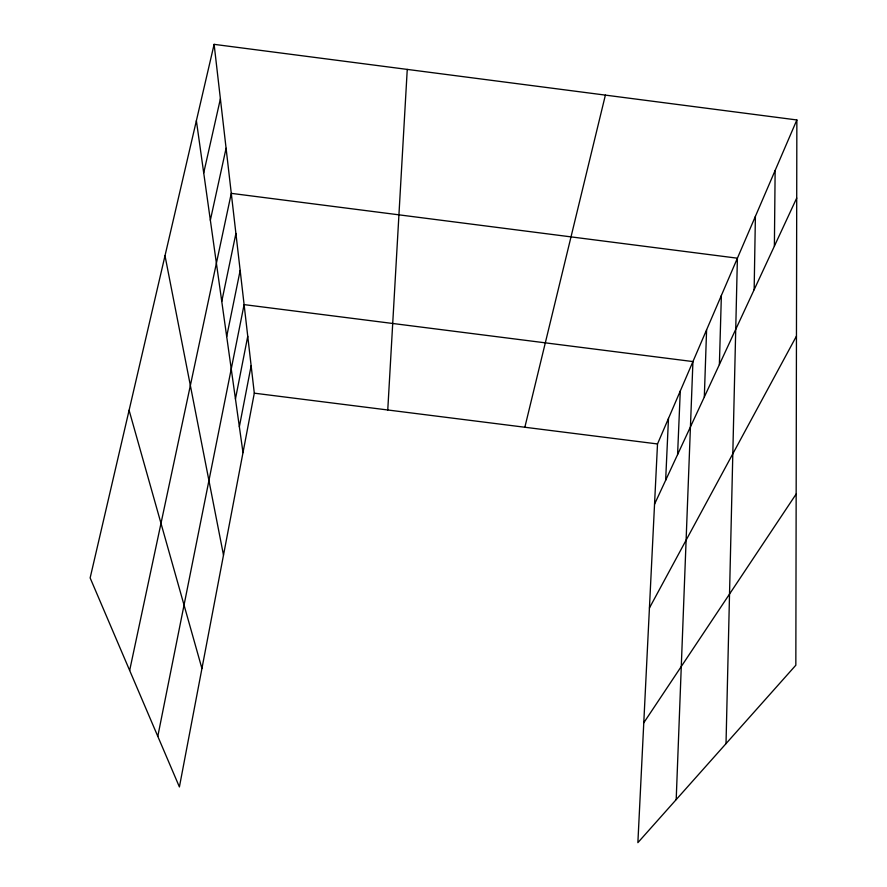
<?xml version="1.0" encoding="UTF-8"?>
<svg xmlns="http://www.w3.org/2000/svg" width="887" height="887" viewBox="0 0 887 887"><rect width="100%" height="100%" fill="white"/><g stroke="black" fill="none" stroke-linecap="round" stroke-linejoin="round"><path stroke-width="1.33" d="M796.859 119.956L795.839 665.206L637.875 842.65L657.511 443.955L796.859 119.956L214.122 44.35L90.141 577.925L179.407 786.946L254.303 393.174L214.122 44.35M774.384 246.142L775.138 170.459M754.15 289.716L755.402 216.339M726.021 743.639L737.396 258.195L231.285 193.355L129.657 670.45M719.379 364.59L721.375 295.471M704.322 396.988L706.595 329.82M676.193 799.608L692.935 361.574L244.102 304.618L157.797 736.343M677.59 454.565L680.274 391.034M665.649 480.266L668.488 418.42M387.763 409.982L407.255 69.408M239.357 426.747L251.143 365.732M235.454 398.928L247.75 336.295M226.695 336.55L240.166 270.446M221.761 301.436L235.909 233.481M210.352 220.22L226.085 148.262M203.711 172.932L220.397 98.812M524.849 427.246L605.389 95.109M654.539 504.193L796.714 198.056M649.428 608.005L796.459 336.106M643.774 722.794L796.16 494.037M254.303 393.174L657.511 443.955M129.092 410.26L201.937 668.51M165.004 255.7L223.502 555.14M196.382 120.699L242.994 452.636"/></g></svg>
